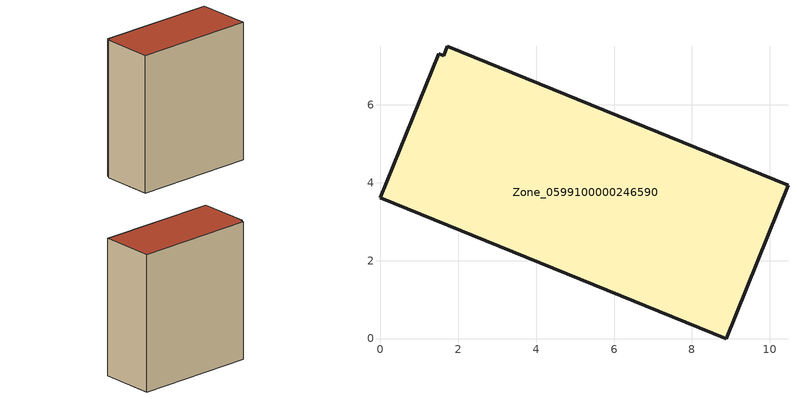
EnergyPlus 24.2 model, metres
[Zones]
Zone_0599100000246590
 floor ground (C_G): 1.63,7.26 1.72,7.5 10.47,3.94 8.88,0 0,3.62 1.49,7.31 z0
 wall outside (C_F): 0,3.62 8.88,0 10.47,3.94 1.72,7.5 1.63,7.26 1.49,7.31 0,3.62 z0:10.78
 roof outside (C_R): 1.63,7.26 1.49,7.31 0,3.62 8.88,0 10.47,3.94 1.72,7.5 z10.78
[BUILDING]
Pand.0599100000246590: North Axis=0; Terrain=City; Loads Convergence Tolerance Value=0.04; Temperature Convergence Tolerance Value=0.4; Solar Distribution=FullExterior; Maximum Number of Warmup Days=25; Minimum Number of Warmup Days=1
[Site:Location]
Rotterdam.The.Hague.AP_ZH_NLD Design_Conditions: Latitude=51.96; Longitude=4.45; Time Zone=1; Elevation=-4.5
[SITE:GROUNDTEMPERATURE:BUILDINGSURFACE]
18, 18, 18, 18, 18, 18, 18, 18, 18, 18, 18, 18
[MATERIAL] Thermal Absorptance=0.9; Solar Absorptance=0.7; Visible Absorptance=0.7
Name | Roughness | Thickness | Conductivity | Density | Specific Heat
G.TI.1975-1991 | MediumSmooth | 0.15 | 0.288461 | 540 | 1210
F.TI.1975-1991 | Rough | 0.3 | 0.230769 | 1920 | 840
R.TI.1975-1991 | MediumRough | 0.2 | 0.153846 | 1500 | 1000
[CONSTRUCTION]
C_G: G.TI.1975-1991
C_F: F.TI.1975-1991
C_R: R.TI.1975-1991
[ZONE]
Zone_0599100000246590: Type=1; Multiplier=1; Ceiling Height=Autocalculate; Volume=Autocalculate; Floor Area=autocalculate; Part of Total Floor Area=Yes
[ZONEINFILTRATION:DESIGNFLOWRATE]
Infil_Zone_0599100000246590: Zone or ZoneList or Space or SpaceList=Zone_0599100000246590; Schedule=AlwaysOn; Design Flow Rate Calculation Method=Flow/Area; Flow Rate per Floor Area=0.003; Constant Term Coefficient=1; Temperature Term Coefficient=0; Velocity Term Coefficient=0; Velocity Squared Term Coefficient=0
[HVACTEMPLATE:ZONE:IDEALLOADSAIRSYSTEM]
Zone_0599100000246590: Maximum Heating Supply Air Temperature=50; Minimum Cooling Supply Air Temperature=13; Maximum Heating Supply Air Humidity Ratio=0.0156; Minimum Cooling Supply Air Humidity Ratio=0.0077; Heating Limit=NoLimit; Cooling Limit=NoLimit; Dehumidification Control Type=ConstantSensibleHeatRatio; Cooling Sensible Heat Ratio=0.7; Dehumidification Setpoint=60; Humidification Control Type=None; Humidification Setpoint=30; Outdoor Air Method=None; Outdoor Air Flow Rate per Person=0.00944; Outdoor Air Flow Rate per Zone Floor Area=0; Outdoor Air Flow Rate per Zone=0; Demand Controlled Ventilation Type=None; Outdoor Air Economizer Type=NoEconomizer; Heat Recovery Type=None; Sensible Heat Recovery Effectiveness=0.7; Latent Heat Recovery Effectiveness=0.65
[ZONECONTROL:THERMOSTAT]
ThermostatControl_Zone_0599100000246590: Zone or ZoneList=Zone_0599100000246590; Control Type Schedule=DualSetpointControlType; Control 1=Thermostat_Zone_0599100000246590; Temperature Difference Between Cutout And Setpoint=0
[THERMOSTATSETPOINT:DUALSETPOINT]
Thermostat_Zone_0599100000246590: Heating Setpoint Temperature Schedule=HeatingSetpoint_Zone_0599100000246590; Cooling Setpoint Temperature Schedule=CoolingSetpoint_Zone_0599100000246590
[SCHEDULE:COMPACT]
HeatingSetpoint_Zone_0599100000246590: Through: 12/31, For: AllDays, Until: 24:00, 21
CoolingSetpoint_Zone_0599100000246590: Through: 12/31, For: AllDays, Until: 24:00, 24
DualSetpointControlType: Through: 12/31, For: AllDays, Until: 24:00, 4
AlwaysOn: Through: 12/31, For: AllDays, Until: 24:00, 1
